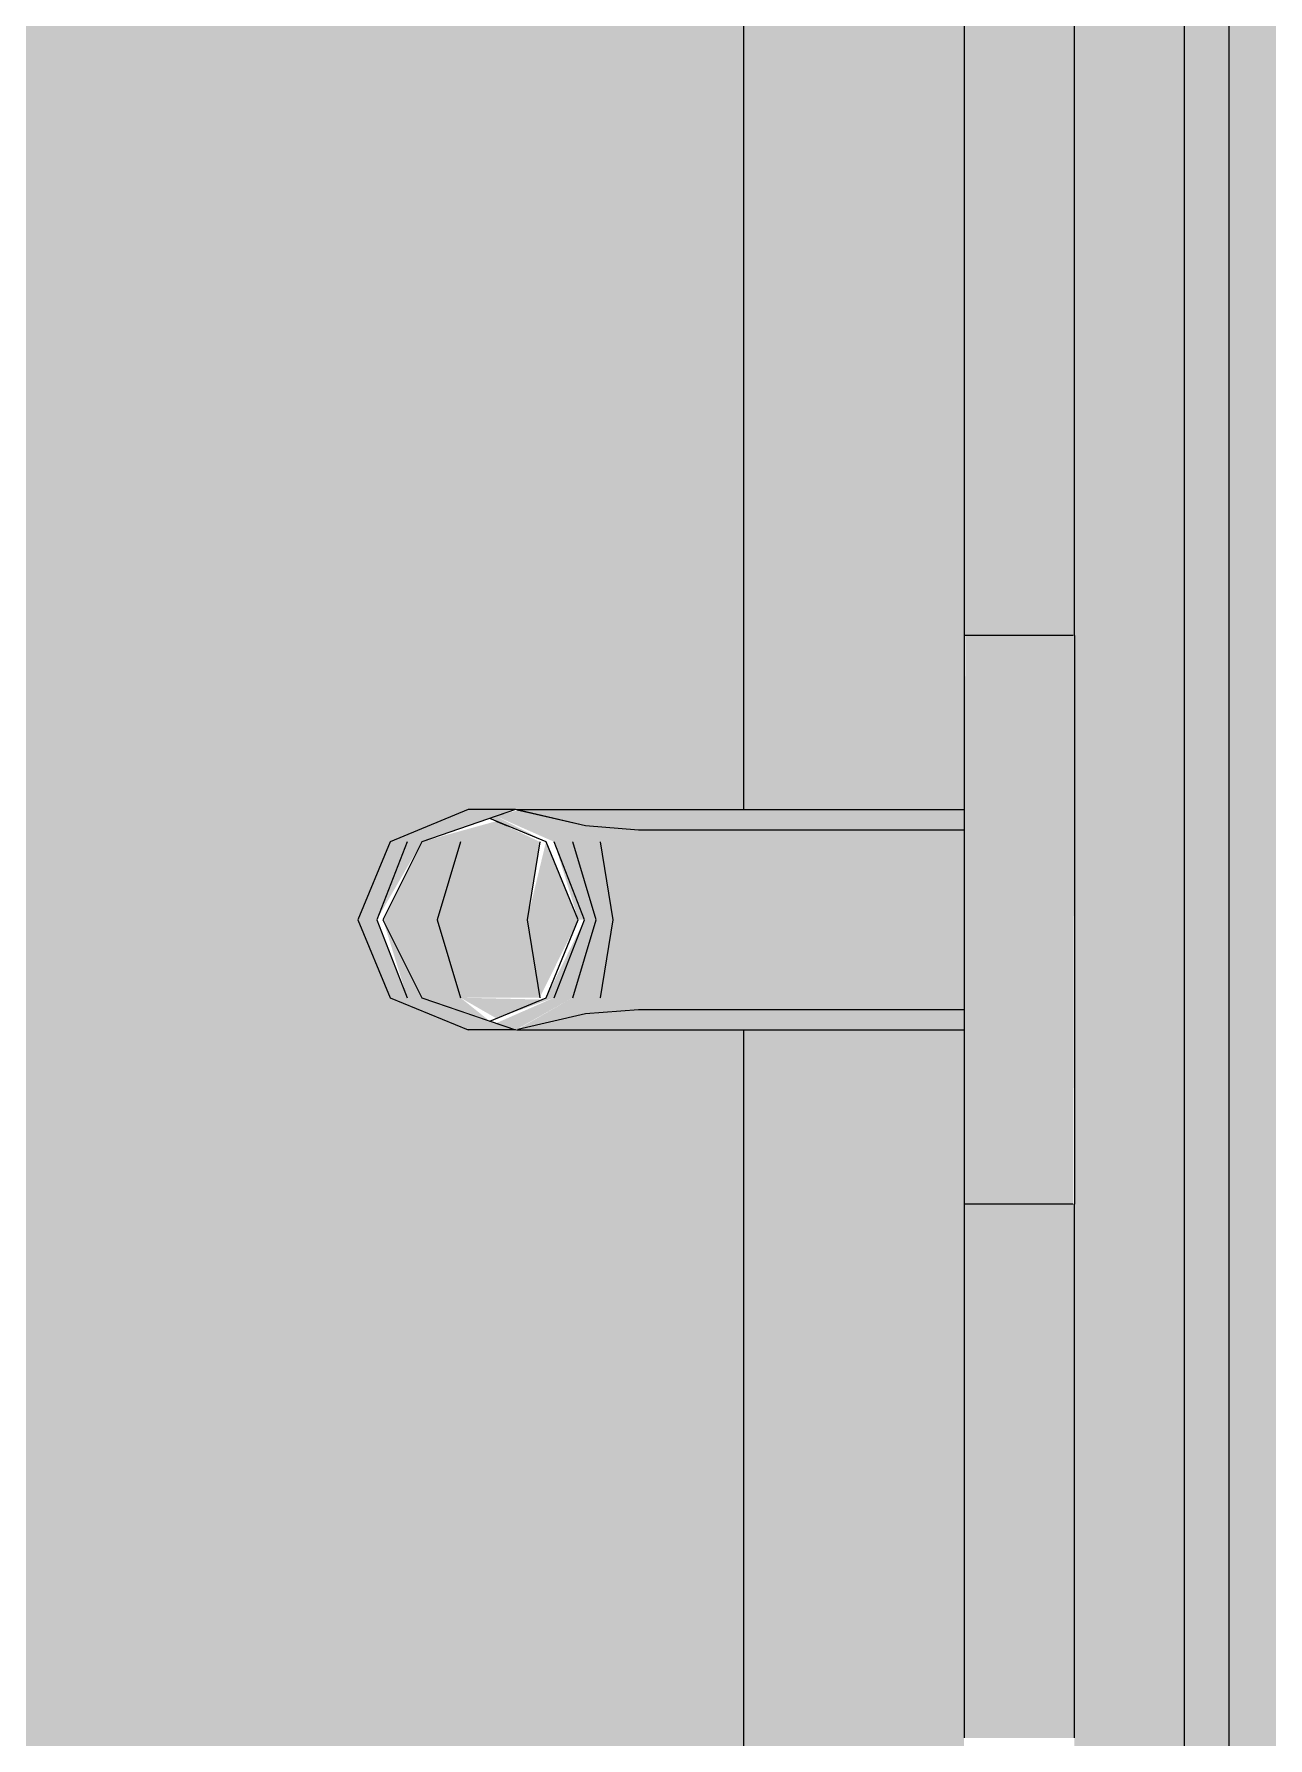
# Model space of a CAD drawing. Header units: centimetres. Extents: x -4381 to 5639, y -3920 to 4826.
# Drawn here: x 70.7725 to 70.8844, y 33.1294 to 33.2839 of the extents above; entities that cross this region are included whole.
import ezdxf
from ezdxf.xclip import XClip

# ---------------------------------------------------------------- set-up
doc = ezdxf.new("R2010")
doc.units = ezdxf.units.CM
doc.header["$MEASUREMENT"] = 0
doc.header["$XCLIPFRAME"] = 0
doc.set_wipeout_variables(frame=1)
doc.linetypes.add('Wipeout_Contour', pattern=[100, 0, -100])
doc.layers.add('Drawing & Figure', color=7, linetype='Continuous')
doc.layers.add('Structural - Bearing', color=7, linetype='Continuous')
for name, color, linetype, lineweight in [('Structural - Bearing_Pen_No__1', 7, 'Continuous', 5), ('Structural - Bearing_Pen_No__101', 252, 'Continuous', 5), ('Structural - Bearing_Pen_No__18', 9, 'Continuous', 5), ('Structural - Bearing_Pen_No__2', 8, 'Continuous', 5)]:
    doc.layers.add(name, color=color, linetype=linetype, lineweight=lineweight)
for name, color, linetype, lineweight, true_color in [('Structural - Bearing_Pen_No__102', 7, 'Continuous', 5, 0xcccccc), ('Structural - Bearing_Pen_No__186', 7, 'Continuous', 5, 0xe8e8e8), ('Structural - Bearing_Pen_No__62', 7, 'Continuous', 5, 0xaaaaaa)]:
    doc.layers.add(name, color=color, linetype=linetype, lineweight=lineweight, true_color=true_color)

# ---------------------------------------------------------------- blocks, each defined once
blk = doc.blocks.new('Drawing_7_7', base_point=(-363.09186, 32.20361))
at = {"color": 254, "linetype": 'Wipeout_Contour', "lineweight": 0, "ltscale": 314.861245}
blk.add_wipeout([(70.83688, 33.21361), (70.85688, 33.21361), (70.85688, 35.37361), (70.83688, 35.37361)], dxfattribs=at).dxf.layer = 'Structural - Bearing'
at = {"color": 254, "linetype": 'Wipeout_Contour', "lineweight": 0, "ltscale": 312.146493}
blk.add_wipeout([(70.83688, 33.19361), (70.83688, 32.23361), (70.85688, 32.23361), (70.85688, 33.19361)], dxfattribs=at).dxf.layer = 'Structural - Bearing'
at = {"layer": 'Structural - Bearing_Pen_No__18', "linetype": 'Continuous', "ltscale": 10}
for points in [[(70.83688, 33.21361), (70.85688, 33.21361), (70.85688, 35.37361), (70.83688, 35.37361)], [(70.83688, 33.19361), (70.83688, 32.23361), (70.85688, 32.23361), (70.85688, 33.19361)]]:
    blk.add_hatch(color=256, dxfattribs=at).paths.add_polyline_path(points)
at = {"color": 254, "linetype": 'Wipeout_Contour', "lineweight": 0, "ltscale": 934.205659}
blk.add_wipeout([(70.83688, 35.37361), (70.04938, 35.37361), (70.04938, 32.23361), (70.83688, 32.23361), (70.83688, 33.19361), (70.82688, 33.19361), (70.81188, 33.19361), (70.80481, 33.19654), (70.80188, 33.20361), (70.80481, 33.21068), (70.81188, 33.21361), (70.83688, 33.21361)], dxfattribs=at).dxf.layer = 'Structural - Bearing'
at = {"color": 254, "linetype": 'Wipeout_Contour', "lineweight": 0, "ltscale": 472.425244}
blk.add_wipeout([(70.85688, 35.37361), (70.85688, 33.2294), (70.86688, 33.2294), (70.86688, 34.30361), (70.87688, 34.30361), (70.87688, 35.37361)], dxfattribs=at).dxf.layer = 'Structural - Bearing'
at = {"color": 254, "linetype": 'Wipeout_Contour', "lineweight": 0, "ltscale": 312.942361}
blk.add_wipeout([(70.86688, 33.17782), (70.85688, 33.17782), (70.85688, 33.1294), (70.86688, 33.1294)], dxfattribs=at).dxf.layer = 'Structural - Bearing'
at = {"layer": 'Structural - Bearing_Pen_No__102', "linetype": 'Continuous', "ltscale": 10}
blk.add_hatch(color=256, dxfattribs=at).paths.add_polyline_path([(70.83688, 35.37361), (70.04938, 35.37361), (70.04938, 32.23361), (70.83688, 32.23361), (70.83688, 33.19361), (70.82688, 33.19361), (70.81188, 33.19361), (70.80481, 33.19654), (70.80188, 33.20361), (70.80481, 33.21068), (70.81188, 33.21361), (70.83688, 33.21361)])
at = {"layer": 'Structural - Bearing_Pen_No__18', "linetype": 'Continuous', "ltscale": 10}
for points in [[(70.85688, 35.37361), (70.85688, 33.2294), (70.86688, 33.2294), (70.86688, 34.30361), (70.87688, 34.30361), (70.87688, 35.37361)], [(70.86688, 33.17782), (70.85688, 33.17782), (70.85688, 33.1294), (70.86688, 33.1294)]]:
    blk.add_hatch(color=256, dxfattribs=at).paths.add_polyline_path(points)
at = {"layer": 'Structural - Bearing_Pen_No__1', "linetype": 'Continuous', "ltscale": 10}
for p, q in [((70.85688, 35.37361), (70.85688, 33.2294)), ((70.85688, 33.17782), (70.85688, 33.1294))]:
    blk.add_line(p, q, dxfattribs=at)
at = {"color": 254, "linetype": 'Wipeout_Contour', "lineweight": 0, "ltscale": 313.189902}
blk.add_wipeout([(70.86688, 32.24361), (70.90688, 32.24361), (70.90688, 34.23561), (70.86688, 34.23561)], dxfattribs=at).dxf.layer = 'Structural - Bearing'
at = {"color": 254, "linetype": 'Wipeout_Contour', "lineweight": 0, "ltscale": 234.284993}
blk.add_wipeout([(70.80416, 33.20361), (70.80636, 33.19654), (70.80769, 33.19654)], dxfattribs=at).dxf.layer = 'Structural - Bearing'
at = {"color": 254, "linetype": 'Wipeout_Contour', "lineweight": 0, "ltscale": 312.935304}
blk.add_wipeout([(70.82733, 33.19548), (70.85688, 33.19548), (70.85688, 33.19654), (70.82758, 33.19654)], dxfattribs=at).dxf.layer = 'Structural - Bearing'
at = {"layer": 'Structural - Bearing_Pen_No__18', "linetype": 'Continuous', "ltscale": 10}
for points in [[(70.86688, 32.24361), (70.90688, 32.24361), (70.90688, 34.23561), (70.86688, 34.23561)], [(70.80416, 33.20361), (70.80636, 33.19654), (70.80769, 33.19654)]]:
    blk.add_hatch(color=256, dxfattribs=at).paths.add_polyline_path(points)
at = {"layer": 'Structural - Bearing_Pen_No__186', "linetype": 'Continuous', "ltscale": 10}
blk.add_hatch(color=256, dxfattribs=at).paths.add_polyline_path([(70.82733, 33.19548), (70.85688, 33.19548), (70.85688, 33.19654), (70.82758, 33.19654)])
at = {"layer": 'Structural - Bearing_Pen_No__1', "linetype": 'Continuous', "ltscale": 10}
for p, q in [((70.87688, 32.23361), (70.87688, 35.37361)), ((70.86688, 33.2294), (70.86688, 34.23561)), ((70.88088, 34.23561), (70.88088, 32.24361)), ((70.86688, 33.2294), (70.86688, 33.17782)), ((70.86688, 33.1294), (70.86688, 33.17782))]:
    blk.add_line(p, q, dxfattribs=at)
at = {"layer": 'Structural - Bearing_Pen_No__1', "linetype": 'Continuous', "ltscale": 10, "flags": 128}
for points in [[(70.86678, 33.2294), (70.85688, 33.2294)], [(70.86678, 33.17782), (70.85688, 33.17782)]]:
    blk.add_lwpolyline(points, dxfattribs=at)
at = {"color": 254, "linetype": 'Wipeout_Contour', "lineweight": 0, "ltscale": 312.941445}
blk.add_wipeout([(70.85688, 33.19654), (70.85688, 33.20361), (70.82787, 33.20361), (70.82758, 33.19654)], dxfattribs=at).dxf.layer = 'Structural - Bearing'
at = {"layer": 'Structural - Bearing_Pen_No__186', "linetype": 'Continuous', "ltscale": 10}
blk.add_hatch(color=256, dxfattribs=at).paths.add_polyline_path([(70.85688, 33.19654), (70.85688, 33.20361), (70.82787, 33.20361), (70.82758, 33.19654)])
at = {"color": 254, "linetype": 'Wipeout_Contour', "lineweight": 0, "ltscale": 312.953401}
blk.add_wipeout([(70.85688, 33.20361), (70.85688, 33.21068), (70.82758, 33.21068), (70.82787, 33.20361)], dxfattribs=at).dxf.layer = 'Structural - Bearing'
at = {"color": 254, "linetype": 'Wipeout_Contour', "lineweight": 0, "ltscale": 312.796581}
blk.add_wipeout([(70.82254, 33.1951), (70.82733, 33.19548), (70.82758, 33.19654), (70.8239, 33.19654)], dxfattribs=at).dxf.layer = 'Structural - Bearing'
at = {"layer": 'Structural - Bearing_Pen_No__101', "linetype": 'Continuous', "ltscale": 10}
blk.add_hatch(color=256, dxfattribs=at).paths.add_polyline_path([(70.85688, 33.20361), (70.85688, 33.21068), (70.82758, 33.21068), (70.82787, 33.20361)])
at = {"layer": 'Structural - Bearing_Pen_No__186', "linetype": 'Continuous', "ltscale": 10}
blk.add_hatch(color=256, dxfattribs=at).paths.add_polyline_path([(70.82254, 33.1951), (70.82733, 33.19548), (70.82758, 33.19654), (70.8239, 33.19654)])
at = {"color": 254, "linetype": 'Wipeout_Contour', "lineweight": 0, "ltscale": 312.961063}
blk.add_wipeout([(70.85688, 33.21068), (70.85688, 33.21174), (70.82733, 33.21174), (70.82758, 33.21068)], dxfattribs=at).dxf.layer = 'Structural - Bearing'
at = {"color": 254, "linetype": 'Wipeout_Contour', "lineweight": 0, "ltscale": 312.697318}
blk.add_wipeout([(70.82758, 33.19654), (70.82787, 33.20361), (70.82504, 33.20361), (70.8239, 33.19654)], dxfattribs=at).dxf.layer = 'Structural - Bearing'
at = {"layer": 'Structural - Bearing_Pen_No__102', "linetype": 'Continuous', "ltscale": 10}
blk.add_hatch(color=256, dxfattribs=at).paths.add_polyline_path([(70.82758, 33.19654), (70.82787, 33.20361), (70.82504, 33.20361), (70.8239, 33.19654)])
at = {"layer": 'Structural - Bearing_Pen_No__18', "linetype": 'Continuous', "ltscale": 10}
blk.add_hatch(color=256, dxfattribs=at).paths.add_polyline_path([(70.85688, 33.21068), (70.85688, 33.21174), (70.82733, 33.21174), (70.82758, 33.21068)])
at = {"color": 254, "linetype": 'Wipeout_Contour', "lineweight": 0, "ltscale": 312.707565}
blk.add_wipeout([(70.82787, 33.20361), (70.82758, 33.21068), (70.8239, 33.21068), (70.82504, 33.20361)], dxfattribs=at).dxf.layer = 'Structural - Bearing'
at = {"color": 254, "linetype": 'Wipeout_Contour', "lineweight": 0, "ltscale": 312.640682}
blk.add_wipeout([(70.8164, 33.19368), (70.82254, 33.1951), (70.8239, 33.19654), (70.82137, 33.19654)], dxfattribs=at).dxf.layer = 'Structural - Bearing'
at = {"layer": 'Structural - Bearing_Pen_No__186', "linetype": 'Continuous', "ltscale": 10}
blk.add_hatch(color=256, dxfattribs=at).paths.add_polyline_path([(70.8164, 33.19368), (70.82254, 33.1951), (70.8239, 33.19654), (70.82137, 33.19654)])
at = {"layer": 'Structural - Bearing_Pen_No__2', "linetype": 'Continuous', "ltscale": 10}
blk.add_hatch(color=256, dxfattribs=at).paths.add_polyline_path([(70.82787, 33.20361), (70.82758, 33.21068), (70.8239, 33.21068), (70.82504, 33.20361)])
at = {"color": 254, "linetype": 'Wipeout_Contour', "lineweight": 0, "ltscale": 312.592467}
blk.add_wipeout([(70.82758, 33.21068), (70.82733, 33.21174), (70.82254, 33.21213), (70.8239, 33.21068)], dxfattribs=at).dxf.layer = 'Structural - Bearing'
at = {"color": 254, "linetype": 'Wipeout_Contour', "lineweight": 0, "ltscale": 312.644855}
blk.add_wipeout([(70.8239, 33.19654), (70.82504, 33.20361), (70.82349, 33.20361), (70.82137, 33.19654)], dxfattribs=at).dxf.layer = 'Structural - Bearing'
at = {"color": 254, "linetype": 'Wipeout_Contour', "lineweight": 0, "ltscale": 312.993659}
blk.add_wipeout([(70.80769, 33.19654), (70.80636, 33.19654), (70.81302, 33.19361), (70.81619, 33.19361)], dxfattribs=at).dxf.layer = 'Structural - Bearing'
at = {"layer": 'Structural - Bearing_Pen_No__18', "linetype": 'Continuous', "ltscale": 10}
for points in [[(70.82758, 33.21068), (70.82733, 33.21174), (70.82254, 33.21213), (70.8239, 33.21068)], [(70.8239, 33.19654), (70.82504, 33.20361), (70.82349, 33.20361), (70.82137, 33.19654)]]:
    blk.add_hatch(color=256, dxfattribs=at).paths.add_polyline_path(points)
at = {"layer": 'Structural - Bearing_Pen_No__186', "linetype": 'Continuous', "ltscale": 10}
blk.add_hatch(color=256, dxfattribs=at).paths.add_polyline_path([(70.80769, 33.19654), (70.80636, 33.19654), (70.81302, 33.19361), (70.81619, 33.19361)])
at = {"color": 254, "linetype": 'Wipeout_Contour', "lineweight": 0, "ltscale": 312.652514}
blk.add_wipeout([(70.82504, 33.20361), (70.8239, 33.21068), (70.82137, 33.21068), (70.82349, 33.20361)], dxfattribs=at).dxf.layer = 'Structural - Bearing'
at = {"color": 254, "linetype": 'Wipeout_Contour', "lineweight": 0, "ltscale": 312.933146}
blk.add_wipeout([(70.81968, 33.19654), (70.81441, 33.19422), (70.81619, 33.19361), (70.82137, 33.19654)], dxfattribs=at).dxf.layer = 'Structural - Bearing'
at = {"layer": 'Structural - Bearing_Pen_No__101', "linetype": 'Continuous', "ltscale": 10}
blk.add_hatch(color=256, dxfattribs=at).paths.add_polyline_path([(70.82504, 33.20361), (70.8239, 33.21068), (70.82137, 33.21068), (70.82349, 33.20361)])
at = {"layer": 'Structural - Bearing_Pen_No__102', "linetype": 'Continuous', "ltscale": 10}
blk.add_hatch(color=256, dxfattribs=at).paths.add_polyline_path([(70.81968, 33.19654), (70.81441, 33.19422), (70.81619, 33.19361), (70.82137, 33.19654)])
at = {"color": 254, "linetype": 'Wipeout_Contour', "lineweight": 0, "ltscale": 312.242718}
blk.add_wipeout([(70.8239, 33.21068), (70.82254, 33.21213), (70.8164, 33.21354), (70.82137, 33.21068)], dxfattribs=at).dxf.layer = 'Structural - Bearing'
at = {"color": 254, "linetype": 'Wipeout_Contour', "lineweight": 0, "ltscale": 312.724461}
blk.add_wipeout([(70.82137, 33.19654), (70.82349, 33.20361), (70.82244, 33.20361), (70.81968, 33.19654)], dxfattribs=at).dxf.layer = 'Structural - Bearing'
at = {"layer": 'Structural - Bearing_Pen_No__101', "linetype": 'Continuous', "ltscale": 10}
blk.add_hatch(color=256, dxfattribs=at).paths.add_polyline_path([(70.82137, 33.19654), (70.82349, 33.20361), (70.82244, 33.20361), (70.81968, 33.19654)])
at = {"layer": 'Structural - Bearing_Pen_No__102', "linetype": 'Continuous', "ltscale": 10}
blk.add_hatch(color=256, dxfattribs=at).paths.add_polyline_path([(70.8239, 33.21068), (70.82254, 33.21213), (70.8164, 33.21354), (70.82137, 33.21068)])
at = {"color": 254, "linetype": 'Wipeout_Contour', "lineweight": 0, "ltscale": 312.730173}
blk.add_wipeout([(70.82349, 33.20361), (70.82137, 33.21068), (70.81968, 33.21068), (70.82244, 33.20361)], dxfattribs=at).dxf.layer = 'Structural - Bearing'
at = {"color": 254, "linetype": 'Wipeout_Contour', "lineweight": 0, "ltscale": 234.516132}
blk.add_wipeout([(70.81895, 33.19654), (70.81384, 33.19442), (70.81968, 33.19654)], dxfattribs=at).dxf.layer = 'Structural - Bearing'
at = {"layer": 'Structural - Bearing_Pen_No__18', "linetype": 'Continuous', "ltscale": 10}
for points in [[(70.82349, 33.20361), (70.82137, 33.21068), (70.81968, 33.21068), (70.82244, 33.20361)], [(70.81895, 33.19654), (70.81384, 33.19442), (70.81968, 33.19654)]]:
    blk.add_hatch(color=256, dxfattribs=at).paths.add_polyline_path(points)
at = {"layer": 'Structural - Bearing_Pen_No__1', "linetype": 'Continuous', "ltscale": 10}
for p, q in [((70.82504, 33.20361), (70.8239, 33.21068)), ((70.8239, 33.19654), (70.82504, 33.20361))]:
    blk.add_line(p, q, dxfattribs=at)
at = {"color": 254, "linetype": 'Wipeout_Contour', "lineweight": 0, "ltscale": 312.759177}
blk.add_wipeout([(70.81441, 33.213), (70.81968, 33.21068), (70.82137, 33.21068), (70.8164, 33.21354)], dxfattribs=at).dxf.layer = 'Structural - Bearing'
at = {"color": 254, "linetype": 'Wipeout_Contour', "lineweight": 0, "ltscale": 234.705471}
blk.add_wipeout([(70.81968, 33.19654), (70.82244, 33.20361), (70.81895, 33.19654)], dxfattribs=at).dxf.layer = 'Structural - Bearing'
at = {"layer": 'Structural - Bearing_Pen_No__186', "linetype": 'Continuous', "ltscale": 10}
blk.add_hatch(color=256, dxfattribs=at).paths.add_polyline_path([(70.81441, 33.213), (70.81968, 33.21068), (70.82137, 33.21068), (70.8164, 33.21354)])
at = {"layer": 'Structural - Bearing_Pen_No__2', "linetype": 'Continuous', "ltscale": 10}
blk.add_hatch(color=256, dxfattribs=at).paths.add_polyline_path([(70.81968, 33.19654), (70.82244, 33.20361), (70.81895, 33.19654)])
at = {"color": 254, "linetype": 'Wipeout_Contour', "lineweight": 0, "ltscale": 313.030211}
blk.add_wipeout([(70.81619, 33.21361), (70.81302, 33.21361), (70.80636, 33.21068), (70.80769, 33.21068)], dxfattribs=at).dxf.layer = 'Structural - Bearing'
at = {"color": 254, "linetype": 'Wipeout_Contour', "lineweight": 0, "ltscale": 234.179387}
blk.add_wipeout([(70.82244, 33.20361), (70.81968, 33.21068), (70.82188, 33.20361)], dxfattribs=at).dxf.layer = 'Structural - Bearing'
at = {"layer": 'Structural - Bearing_Pen_No__102', "linetype": 'Continuous', "ltscale": 10}
for points in [[(70.81619, 33.21361), (70.81302, 33.21361), (70.80636, 33.21068), (70.80769, 33.21068)], [(70.82244, 33.20361), (70.81968, 33.21068), (70.82188, 33.20361)]]:
    blk.add_hatch(color=256, dxfattribs=at).paths.add_polyline_path(points)
at = {"color": 254, "linetype": 'Wipeout_Contour', "lineweight": 0, "ltscale": 235.178916}
blk.add_wipeout([(70.81384, 33.2128), (70.81895, 33.21068), (70.81441, 33.213)], dxfattribs=at).dxf.layer = 'Structural - Bearing'
at = {"color": 254, "linetype": 'Wipeout_Contour', "lineweight": 0, "ltscale": 234.680137}
blk.add_wipeout([(70.80769, 33.21068), (70.80636, 33.21068), (70.8036, 33.20361)], dxfattribs=at).dxf.layer = 'Structural - Bearing'
at = {"layer": 'Structural - Bearing_Pen_No__101', "linetype": 'Continuous', "ltscale": 10}
blk.add_hatch(color=256, dxfattribs=at).paths.add_polyline_path([(70.80769, 33.21068), (70.80636, 33.21068), (70.8036, 33.20361)])
at = {"layer": 'Structural - Bearing_Pen_No__186', "linetype": 'Continuous', "ltscale": 10}
blk.add_hatch(color=256, dxfattribs=at).paths.add_polyline_path([(70.81384, 33.2128), (70.81895, 33.21068), (70.81441, 33.213)])
at = {"color": 254, "linetype": 'Wipeout_Contour', "lineweight": 0, "ltscale": 312.809044}
blk.add_wipeout([(70.81302, 33.21361), (70.81188, 33.21361), (70.80481, 33.21068), (70.80636, 33.21068)], dxfattribs=at).dxf.layer = 'Structural - Bearing'
at = {"color": 254, "linetype": 'Wipeout_Contour', "lineweight": 0, "ltscale": 234.62873}
blk.add_wipeout([(70.82114, 33.21361), (70.81628, 33.21361), (70.82254, 33.21213)], dxfattribs=at).dxf.layer = 'Structural - Bearing'
at = {"color": 254, "linetype": 'Wipeout_Contour', "lineweight": 0, "ltscale": 312.77439}
blk.add_wipeout([(70.8036, 33.20361), (70.80188, 33.20361), (70.80481, 33.19654), (70.80636, 33.19654)], dxfattribs=at).dxf.layer = 'Structural - Bearing'
at = {"layer": 'Structural - Bearing', "linetype": 'Continuous', "lineweight": 0, "ltscale": 10, "true_color": 0xffffff}
blk.add_hatch(color=7, dxfattribs=at).paths.add_polyline_path([(70.82114, 33.21361), (70.81628, 33.21361), (70.82254, 33.21213)])
at = {"layer": 'Structural - Bearing_Pen_No__102', "linetype": 'Continuous', "ltscale": 10}
blk.add_hatch(color=256, dxfattribs=at).paths.add_polyline_path([(70.8036, 33.20361), (70.80188, 33.20361), (70.80481, 33.19654), (70.80636, 33.19654)])
at = {"layer": 'Structural - Bearing_Pen_No__18', "linetype": 'Continuous', "ltscale": 10}
blk.add_hatch(color=256, dxfattribs=at).paths.add_polyline_path([(70.81302, 33.21361), (70.81188, 33.21361), (70.80481, 33.21068), (70.80636, 33.21068)])
at = {"layer": 'Structural - Bearing_Pen_No__1', "linetype": 'Continuous', "ltscale": 10}
for p, q in [((70.81302, 33.21361), (70.81188, 33.21361)), ((70.81619, 33.21361), (70.81302, 33.21361))]:
    blk.add_line(p, q, dxfattribs=at)
at = {"color": 254, "linetype": 'Wipeout_Contour', "lineweight": 0, "ltscale": 312.853329}
blk.add_wipeout([(70.82688, 33.21361), (70.82114, 33.21361), (70.82254, 33.21213), (70.82733, 33.21174)], dxfattribs=at).dxf.layer = 'Structural - Bearing'
at = {"color": 254, "linetype": 'Wipeout_Contour', "lineweight": 0, "ltscale": 234.41655}
blk.add_wipeout([(70.80769, 33.21068), (70.81118, 33.21068), (70.81444, 33.21255)], dxfattribs=at).dxf.layer = 'Structural - Bearing'
at = {"color": 254, "linetype": 'Wipeout_Contour', "lineweight": 0, "ltscale": 312.792639}
blk.add_wipeout([(70.80636, 33.21068), (70.80481, 33.21068), (70.80188, 33.20361), (70.8036, 33.20361)], dxfattribs=at).dxf.layer = 'Structural - Bearing'
at = {"color": 254, "linetype": 'Wipeout_Contour', "lineweight": 0, "ltscale": 312.77183}
blk.add_wipeout([(70.80636, 33.19654), (70.80481, 33.19654), (70.81188, 33.19361), (70.81302, 33.19361)], dxfattribs=at).dxf.layer = 'Structural - Bearing'
at = {"layer": 'Structural - Bearing_Pen_No__186', "linetype": 'Continuous', "ltscale": 10}
for points in [[(70.82688, 33.21361), (70.82114, 33.21361), (70.82254, 33.21213), (70.82733, 33.21174)], [(70.80636, 33.19654), (70.80481, 33.19654), (70.81188, 33.19361), (70.81302, 33.19361)]]:
    blk.add_hatch(color=256, dxfattribs=at).paths.add_polyline_path(points)
at = {"layer": 'Structural - Bearing_Pen_No__2', "linetype": 'Continuous', "ltscale": 10}
blk.add_hatch(color=256, dxfattribs=at).paths.add_polyline_path([(70.80636, 33.21068), (70.80481, 33.21068), (70.80188, 33.20361), (70.8036, 33.20361)])
at = {"layer": 'Structural - Bearing_Pen_No__62', "linetype": 'Continuous', "ltscale": 10}
blk.add_hatch(color=256, dxfattribs=at).paths.add_polyline_path([(70.80769, 33.21068), (70.81118, 33.21068), (70.81444, 33.21255)])
at = {"layer": 'Structural - Bearing_Pen_No__1', "linetype": 'Continuous', "ltscale": 10}
for p, q in [((70.81628, 33.21361), (70.82114, 33.21361)), ((70.81302, 33.19361), (70.81188, 33.19361))]:
    blk.add_line(p, q, dxfattribs=at)
at = {"color": 254, "linetype": 'Wipeout_Contour', "lineweight": 0, "ltscale": 312.957148}
blk.add_wipeout([(70.85688, 33.21361), (70.82688, 33.21361), (70.82733, 33.21174), (70.85688, 33.21174)], dxfattribs=at).dxf.layer = 'Structural - Bearing'
at = {"color": 254, "linetype": 'Wipeout_Contour', "lineweight": 0, "ltscale": 312.641696}
blk.add_wipeout([(70.80416, 33.20361), (70.80769, 33.19654), (70.81118, 33.19654), (70.80907, 33.20361)], dxfattribs=at).dxf.layer = 'Structural - Bearing'
at = {"layer": 'Structural - Bearing', "linetype": 'Continuous', "lineweight": 0, "ltscale": 10, "true_color": 0xffffff}
blk.add_hatch(color=7, dxfattribs=at).paths.add_polyline_path([(70.80416, 33.20361), (70.80769, 33.19654), (70.81118, 33.19654), (70.80907, 33.20361)])
at = {"layer": 'Structural - Bearing_Pen_No__186', "linetype": 'Continuous', "ltscale": 10}
blk.add_hatch(color=256, dxfattribs=at).paths.add_polyline_path([(70.85688, 33.21361), (70.82688, 33.21361), (70.82733, 33.21174), (70.85688, 33.21174)])
at = {"layer": 'Structural - Bearing_Pen_No__1', "linetype": 'Continuous', "ltscale": 10}
for p, q in [((70.83688, 33.21361), (70.83688, 35.37361)), ((70.82114, 33.21361), (70.82688, 33.21361)), ((70.82688, 33.21361), (70.85688, 33.21361))]:
    blk.add_line(p, q, dxfattribs=at)
at = {"color": 254, "linetype": 'Wipeout_Contour', "lineweight": 0, "ltscale": 312.657657}
blk.add_wipeout([(70.80769, 33.21068), (70.80416, 33.20361), (70.80907, 33.20361), (70.81118, 33.21068)], dxfattribs=at).dxf.layer = 'Structural - Bearing'
at = {"color": 254, "linetype": 'Wipeout_Contour', "lineweight": 0, "ltscale": 234.770677}
blk.add_wipeout([(70.81118, 33.19654), (70.80769, 33.19654), (70.81384, 33.19442)], dxfattribs=at).dxf.layer = 'Structural - Bearing'
at = {"layer": 'Structural - Bearing', "linetype": 'Continuous', "lineweight": 0, "ltscale": 10, "true_color": 0xffffff}
blk.add_hatch(color=7, dxfattribs=at).paths.add_polyline_path([(70.81118, 33.19654), (70.80769, 33.19654), (70.81384, 33.19442)])
at = {"layer": 'Structural - Bearing_Pen_No__62', "linetype": 'Continuous', "ltscale": 10}
blk.add_hatch(color=256, dxfattribs=at).paths.add_polyline_path([(70.80769, 33.21068), (70.80416, 33.20361), (70.80907, 33.20361), (70.81118, 33.21068)])
at = {"layer": 'Structural - Bearing_Pen_No__1', "linetype": 'Continuous', "ltscale": 10}
for p, q in [((70.80481, 33.21068), (70.80188, 33.20361)), ((70.80636, 33.21068), (70.8036, 33.20361)), ((70.80769, 33.21068), (70.80416, 33.20361)), ((70.80188, 33.20361), (70.80481, 33.19654)), ((70.8036, 33.20361), (70.80636, 33.19654)), ((70.80416, 33.20361), (70.80769, 33.19654))]:
    blk.add_line(p, q, dxfattribs=at)
at = {"color": 254, "linetype": 'Wipeout_Contour', "lineweight": 0, "ltscale": 234.482759}
blk.add_wipeout([(70.81118, 33.21068), (70.81838, 33.21068), (70.81444, 33.21255)], dxfattribs=at).dxf.layer = 'Structural - Bearing'
at = {"color": 254, "linetype": 'Wipeout_Contour', "lineweight": 0, "ltscale": 312.752498}
blk.add_wipeout([(70.80907, 33.20361), (70.81118, 33.19654), (70.81838, 33.19654), (70.81724, 33.20361)], dxfattribs=at).dxf.layer = 'Structural - Bearing'
at = {"layer": 'Structural - Bearing', "linetype": 'Continuous', "lineweight": 0, "ltscale": 10, "true_color": 0xffffff}
blk.add_hatch(color=7, dxfattribs=at).paths.add_polyline_path([(70.80907, 33.20361), (70.81118, 33.19654), (70.81838, 33.19654), (70.81724, 33.20361)])
at = {"layer": 'Structural - Bearing_Pen_No__62', "linetype": 'Continuous', "ltscale": 10}
blk.add_hatch(color=256, dxfattribs=at).paths.add_polyline_path([(70.81118, 33.21068), (70.81838, 33.21068), (70.81444, 33.21255)])
at = {"layer": 'Structural - Bearing_Pen_No__1', "linetype": 'Continuous', "ltscale": 10, "flags": 128}
blk.add_lwpolyline([(70.85688, 33.21174), (70.82733, 33.21174), (70.82254, 33.21213), (70.81619, 33.21361)], dxfattribs=at)
at = {"color": 254, "linetype": 'Wipeout_Contour', "lineweight": 0, "ltscale": 312.766222}
blk.add_wipeout([(70.81118, 33.21068), (70.80907, 33.20361), (70.81724, 33.20361), (70.81838, 33.21068)], dxfattribs=at).dxf.layer = 'Structural - Bearing'
at = {"color": 254, "linetype": 'Wipeout_Contour', "lineweight": 0, "ltscale": 234.857746}
blk.add_wipeout([(70.81118, 33.19654), (70.81444, 33.19467), (70.81854, 33.19637)], dxfattribs=at).dxf.layer = 'Structural - Bearing'
at = {"layer": 'Structural - Bearing', "linetype": 'Continuous', "lineweight": 0, "ltscale": 10, "true_color": 0xffffff}
blk.add_hatch(color=7, dxfattribs=at).paths.add_polyline_path([(70.81118, 33.19654), (70.81444, 33.19467), (70.81854, 33.19637)])
at = {"layer": 'Structural - Bearing_Pen_No__62', "linetype": 'Continuous', "ltscale": 10}
blk.add_hatch(color=256, dxfattribs=at).paths.add_polyline_path([(70.81118, 33.21068), (70.80907, 33.20361), (70.81724, 33.20361), (70.81838, 33.21068)])
at = {"layer": 'Structural - Bearing_Pen_No__1', "linetype": 'Continuous', "ltscale": 10}
for p, q in [((70.81188, 33.21361), (70.80481, 33.21068)), ((70.81619, 33.21361), (70.80769, 33.21068)), ((70.81118, 33.21068), (70.80907, 33.20361)), ((70.80907, 33.20361), (70.81118, 33.19654)), ((70.80481, 33.19654), (70.81188, 33.19361))]:
    blk.add_line(p, q, dxfattribs=at)
at = {"color": 254, "linetype": 'Wipeout_Contour', "lineweight": 0, "ltscale": 235.09397}
blk.add_wipeout([(70.81724, 33.20361), (70.81838, 33.19654), (70.82188, 33.20361)], dxfattribs=at).dxf.layer = 'Structural - Bearing'
at = {"color": 254, "linetype": 'Wipeout_Contour', "lineweight": 0, "ltscale": 312.638834}
blk.add_wipeout([(70.81628, 33.19361), (70.82114, 33.19361), (70.82254, 33.1951), (70.8164, 33.19368)], dxfattribs=at).dxf.layer = 'Structural - Bearing'
at = {"layer": 'Structural - Bearing_Pen_No__186', "linetype": 'Continuous', "ltscale": 10}
blk.add_hatch(color=256, dxfattribs=at).paths.add_polyline_path([(70.81724, 33.20361), (70.81838, 33.19654), (70.82188, 33.20361)])
at = {"layer": 'Structural - Bearing_Pen_No__62', "linetype": 'Continuous', "ltscale": 10}
blk.add_hatch(color=256, dxfattribs=at).paths.add_polyline_path([(70.81628, 33.19361), (70.82114, 33.19361), (70.82254, 33.1951), (70.8164, 33.19368)])
at = {"layer": 'Structural - Bearing_Pen_No__1', "linetype": 'Continuous', "ltscale": 10}
for p, q in [((70.80769, 33.19654), (70.81619, 33.19361)), ((70.81384, 33.19442), (70.81895, 33.19654)), ((70.81619, 33.19361), (70.81302, 33.19361))]:
    blk.add_line(p, q, dxfattribs=at)
at = {"color": 254, "linetype": 'Wipeout_Contour', "lineweight": 0, "ltscale": 234.563725}
blk.add_wipeout([(70.81724, 33.20361), (70.82188, 33.20361), (70.81895, 33.21068)], dxfattribs=at).dxf.layer = 'Structural - Bearing'
at = {"color": 254, "linetype": 'Wipeout_Contour', "lineweight": 0, "ltscale": 312.64889}
blk.add_wipeout([(70.82114, 33.19361), (70.82688, 33.19361), (70.82733, 33.19548), (70.82254, 33.1951)], dxfattribs=at).dxf.layer = 'Structural - Bearing'
at = {"layer": 'Structural - Bearing_Pen_No__18', "linetype": 'Continuous', "ltscale": 10}
blk.add_hatch(color=256, dxfattribs=at).paths.add_polyline_path([(70.82114, 33.19361), (70.82688, 33.19361), (70.82733, 33.19548), (70.82254, 33.1951)])
at = {"layer": 'Structural - Bearing_Pen_No__62', "linetype": 'Continuous', "ltscale": 10}
blk.add_hatch(color=256, dxfattribs=at).paths.add_polyline_path([(70.81724, 33.20361), (70.82188, 33.20361), (70.81895, 33.21068)])
at = {"layer": 'Structural - Bearing_Pen_No__1', "linetype": 'Continuous', "ltscale": 10}
for p, q in [((70.81895, 33.21068), (70.81384, 33.2128)), ((70.81838, 33.21068), (70.81724, 33.20361)), ((70.82188, 33.20361), (70.81895, 33.21068)), ((70.82244, 33.20361), (70.81968, 33.21068)), ((70.82349, 33.20361), (70.82137, 33.21068)), ((70.81724, 33.20361), (70.81838, 33.19654)), ((70.81895, 33.19654), (70.82188, 33.20361)), ((70.81968, 33.19654), (70.82244, 33.20361)), ((70.82137, 33.19654), (70.82349, 33.20361)), ((70.81628, 33.19361), (70.82114, 33.19361))]:
    blk.add_line(p, q, dxfattribs=at)
at = {"color": 254, "linetype": 'Wipeout_Contour', "lineweight": 0, "ltscale": 312.926446}
blk.add_wipeout([(70.82688, 33.19361), (70.85688, 33.19361), (70.85688, 33.19548), (70.82733, 33.19548)], dxfattribs=at).dxf.layer = 'Structural - Bearing'
at = {"layer": 'Structural - Bearing', "linetype": 'Continuous', "lineweight": 0, "ltscale": 10, "true_color": 0xffffff}
blk.add_hatch(color=7, dxfattribs=at).paths.add_polyline_path([(70.85688, 33.17782), (70.86678, 33.17782), (70.86688, 33.2294), (70.85698, 33.2294)])
at = {"layer": 'Structural - Bearing_Pen_No__18', "linetype": 'Continuous', "ltscale": 10}
blk.add_hatch(color=256, dxfattribs=at).paths.add_polyline_path([(70.82688, 33.19361), (70.85688, 33.19361), (70.85688, 33.19548), (70.82733, 33.19548)])
at = {"layer": 'Structural - Bearing_Pen_No__1', "linetype": 'Continuous', "ltscale": 10}
for p, q in [((70.85688, 33.2294), (70.85688, 33.17782)), ((70.82114, 33.19361), (70.82688, 33.19361)), ((70.82688, 33.19361), (70.85688, 33.19361)), ((70.83688, 32.23361), (70.83688, 33.19361))]:
    blk.add_line(p, q, dxfattribs=at)
at = {"layer": 'Structural - Bearing_Pen_No__1', "linetype": 'Continuous', "ltscale": 10, "flags": 128}
blk.add_lwpolyline([(70.8164, 33.19368), (70.82254, 33.1951), (70.82733, 33.19548), (70.85688, 33.19548)], dxfattribs=at)

msp = doc.modelspace()

# ---------------------------------------------------------------- block references
at = {"layer": 'Drawing & Figure', "color": 151, "linetype": 'Continuous', "lineweight": 5, "ltscale": 10, "true_color": 0x80c2ff}
ref = msp.add_blockref('Drawing_7_7', (-363.09186, 32.20361), dxfattribs=at)
XClip(ref).set_block_clipping_path([(51.7463984619, 23.6253966175), (100.4426918859, 45.1170657245)])

doc.saveas('drawing.dxf')
